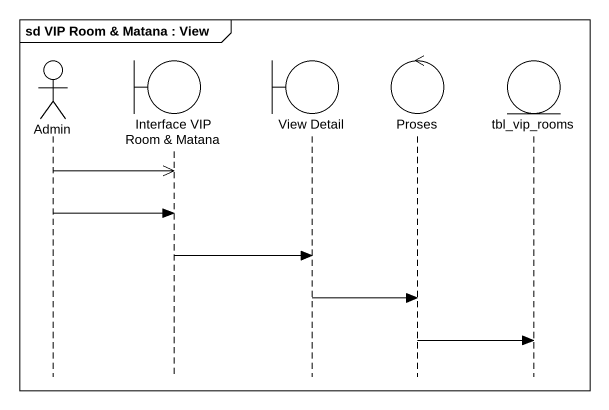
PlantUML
@startuml
mainframe sd VIP Room & Matana : View
hide footbox
actor Admin
boundary "Interface VIP Room & Matana" as Interface_VIP_Room_Matana
boundary "View Detail" as View_Detail
control Proses
entity tbl_vip_rooms

Admin ->> Interface_VIP_Room_Matana
Admin -> Interface_VIP_Room_Matana
Interface_VIP_Room_Matana -> View_Detail
View_Detail -> Proses
Proses -> tbl_vip_rooms
@enduml
